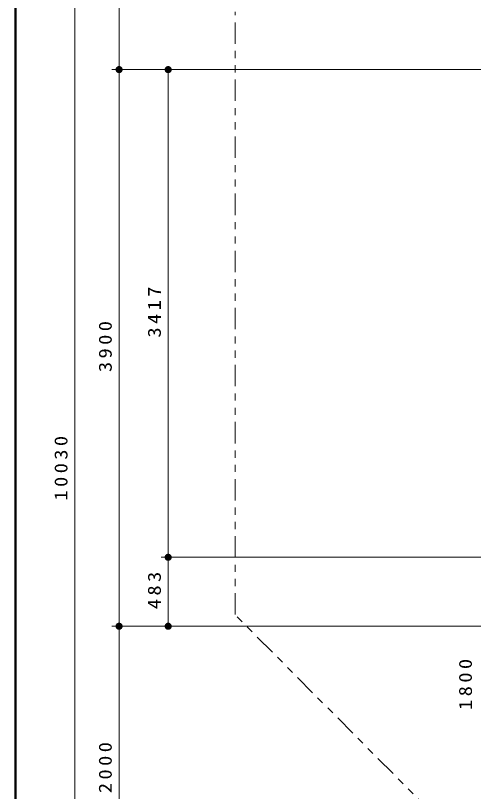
# Model space of a CAD drawing. Units: millimetres on the paper, scale 1:50. Extents: x -385 to 840, y 0 to 267.
# Drawn here: x -385 to -320.8, y 95.4 to 204.1 of the extents above; entities that cross this region are included whole.
import ezdxf

# ---------------------------------------------------------------- set-up
doc = ezdxf.new("R2010")
doc.units = ezdxf.units.MM
doc.linetypes.add('USER3', pattern=[8, 3, -1, 1, -1, 1, -1])
doc.layers.add('1_50', color=7, linetype='Continuous', lineweight=25)
doc.layers.add('LY_3', color=7, linetype='Continuous', lineweight=13)
doc.styles.add('ＭＳ ゴシック', font='')
doc.styles.get('ＭＳ ゴシック').set_extended_font_data('MS Gothic')

# ---------------------------------------------------------------- blocks, each defined once
blk = doc.blocks.new('filled_dot')
at = {"color": 0, "linetype": 'Continuous', "lineweight": -2, "const_width": 1.25}
blk.add_lwpolyline([(-0.625, 0, 1), (0.625, 0, 1)], format="xyb", close=True, dxfattribs=at)

msp = doc.modelspace()

# ---------------------------------------------------------------- linework, layer by layer
at = {"layer": '1_50', "lineweight": 13}
for p, q in [((-376.685, 40.167), (-376.685, 240.777)), ((-370.475, 196.519), (-370.475, 232.519)), ((-364.453, 196.519), (-371.475, 196.519)), ((-370.475, 118.513), (-370.475, 196.519)), ((-312.444, 196.519), (-364.59, 196.519)), ((-363.59, 128.178), (-363.59, 196.519)), ((-312.444, 128.178), (-364.59, 128.178)), ((-363.59, 118.513), (-363.59, 128.178)), ((-364.59, 118.513), (-371.475, 118.513)), ((-364.453, 118.513), (-371.475, 118.513)), ((-370.475, 78.513), (-370.475, 118.513)), ((-270.155, 118.513), (-364.59, 118.513))]:
    msp.add_line(p, q, dxfattribs=at)
at = {"layer": '1_50', "linetype": 'USER3', "lineweight": 13}
for p, q in [((-354.21, 120.135), (-354.21, 204.602)), ((-326.418, 92.178), (-354.21, 120.135))]:
    msp.add_line(p, q, dxfattribs=at)
at = {"layer": 'LY_3', "lineweight": 50}
msp.add_line((-385, 267), (-385, 0), dxfattribs=at)

# ---------------------------------------------------------------- block references
at = {"layer": '1_50', "lineweight": 13, "xscale": 0.4, "yscale": 0.4}
for p, rotation in [((-370.475, 196.519), 270), ((-370.475, 196.519), 90), ((-363.59, 196.519), 270), ((-363.59, 128.178), 270), ((-363.59, 128.178), 90), ((-370.475, 118.513), 270), ((-370.475, 118.513), 90), ((-363.59, 118.513), 90)]:
    msp.add_blockref('filled_dot', p, dxfattribs=dict(at, rotation=rotation))

# ---------------------------------------------------------------- texts
at = {"layer": '1_50', "char_height": 1.833, "attachment_point": 8, "rotation": 90, "style": 'ＭＳ ゴシック'}
for s, insert in [('\\T1.33;\\W1.15;3417', (-364.59, 162.776)), ('\\T1.33;\\W1.15;3900', (-371.475, 157.944)), ('\\T1.33;\\W1.15;10030', (-377.685, 140.893)), ('\\T1.33;\\W1.15;483', (-364.59, 123.762)), ('\\T1.33;\\W1.15;1800', (-320.968, 110.599)), ('\\T1.33;\\W1.15;2000', (-371.475, 98.936))]:
    msp.add_mtext(s, dxfattribs=dict(at, insert=insert))

doc.saveas('drawing.dxf')
